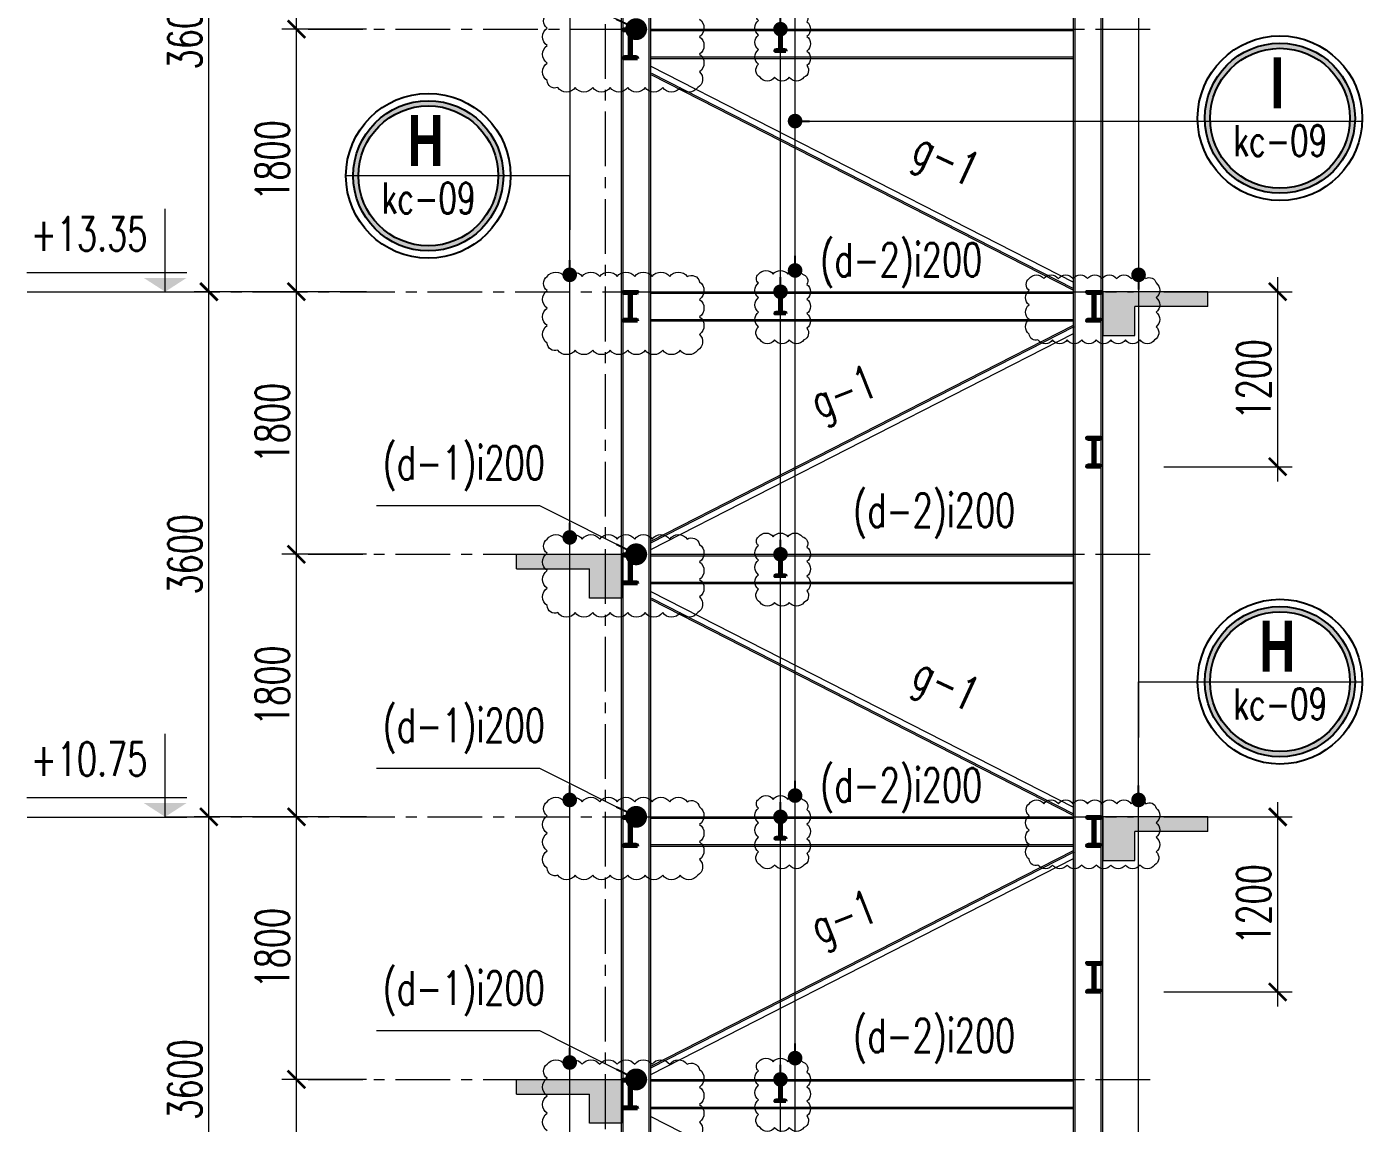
# Model space of a CAD drawing. Header units: millimetres. Extents: x 61738 to 439738, y 60858 to 151243.
# Drawn here: x 366981 to 376140, y 100944 to 108461 of the extents above; entities that cross this region are included whole.
import ezdxf
from ezdxf.enums import TextEntityAlignment as Align

# ---------------------------------------------------------------- set-up
doc = ezdxf.new("R2010")
doc.units = ezdxf.units.MM
doc.linetypes.add('CENTER', pattern=[2, 1.25, -0.25, 0.25, -0.25])
for name, color, linetype, lineweight in [('10-TEXT', 4, 'Continuous', 15), ('2-THEP2', 6, 'Continuous', 50), ('3-THAY', 7, 'Continuous', 18), ('6-TRUC', 8, 'CENTER', 9), ('7-HATCH', 8, 'Continuous', 13), ('8-DIM', 8, 'Continuous', 15), ('9-SO HIEU', 8, 'Continuous', 15)]:
    doc.layers.add(name, color=color, linetype=linetype, lineweight=lineweight)
for name, color, linetype in [('DIM', 3, 'Continuous'), ('KICHTHUOC', 8, 'Continuous'), ('MANH', 8, 'Continuous')]:
    doc.layers.add(name, color=color, linetype=linetype)
doc.styles.add('A3 - Text 2.3', font='Vnsimli.shx', dxfattribs={"width": 0.7, "height": 230})
doc.styles.add('A3-Text 2.3', font='vnsimli.shx', dxfattribs={"width": 0.7, "height": 230, "bigfont": 'vn.shx'})
doc.styles.add('S1', font='vnsimli.shx', dxfattribs={"width": 0.75})
doc.styles.add('T3', font='VnArialH-Bold.TTF', dxfattribs={"width": 0.9})
doc.dimstyles.new('A3-1-100', dxfattribs={"dimtxt": 200, "dimasz": 120, "dimexe": 100, "dimexo": 0, "dimgap": 50, "dimtad": 1, "dimdec": 0, "dimdsep": 49, "dimtxsty": 'A3-Text 2.3', "dimblk": 'ARCHTICK', "dimcen": 10, "dimdle": 100, "dimclrd": 8, "dimclre": 8, "dimclrt": 2, "dimadec": 0, "dimazin": 2, "dimtfac": 1, "dimtdec": 0, "dimtix": 1, "dimtmove": 1, "dimatfit": 3, "dimldrblk": 'DOT', "dimfxl": 1, "dimtolj": 1, "dimtzin": 0, "dimlwd": -1, "dimlwe": -1, "dimarcsym": 0})
doc.dimstyles.new('A3-1-100x2', dxfattribs={"dimtxt": 200, "dimasz": 120, "dimexe": 100, "dimexo": 0, "dimgap": 50, "dimtad": 1, "dimdec": 0, "dimlfac": 0.5, "dimdsep": 49, "dimtxsty": 'A3-Text 2.3', "dimblk": 'ARCHTICK', "dimcen": 10, "dimdle": 100, "dimclrd": 8, "dimclre": 8, "dimclrt": 2, "dimadec": 0, "dimazin": 2, "dimtfac": 1, "dimtdec": 0, "dimtix": 1, "dimtmove": 1, "dimatfit": 3, "dimldrblk": 'DOT', "dimfxl": 1, "dimtolj": 1, "dimtzin": 0, "dimlwd": -1, "dimlwe": -1, "dimarcsym": 0})
doc.dimstyles.new('A3-1-100x3', dxfattribs={"dimtxt": 230, "dimasz": 120, "dimexe": 100, "dimexo": 0, "dimgap": 50, "dimtad": 1, "dimdec": 0, "dimlfac": 0.333333, "dimdsep": 49, "dimtxsty": 'A3-Text 2.3', "dimblk": 'ARCHTICK', "dimcen": 10, "dimdle": 100, "dimclrd": 8, "dimclre": 8, "dimclrt": 2, "dimadec": 0, "dimazin": 2, "dimtfac": 1, "dimtdec": 0, "dimtix": 1, "dimtmove": 1, "dimatfit": 3, "dimldrblk": 'DOT', "dimfxl": 1, "dimtolj": 1, "dimtzin": 0, "dimlwd": -1, "dimlwe": -1, "dimarcsym": 0})

# ---------------------------------------------------------------- blocks, each defined once
blk = doc.blocks.new('*U61')
at = {"layer": '10-TEXT'}
for p, q in [((17614.6, 449766.8), (17614.6, 450310.3)), ((16706.3, 449893.2), (17755.7, 449893.2)), ((16709.8, 449765.7), (17757.1, 449765.7))]:
    blk.add_line(p, q, dxfattribs=at)
at = {"layer": '10-TEXT', "color": 1}
blk.add_solid([(17755.8, 449858.1), (17614.6, 449766.8), (17473.3, 449858.1)], dxfattribs=at)
blk = doc.blocks.new('_ArchTick')
at = {"color": 0, "linetype": 'ByBlock', "const_width": 0.15}
blk.add_lwpolyline([(-0.5, -0.5), (0.5, 0.5)], dxfattribs=at)
blk = doc.blocks.new('*D204')
at = {"layer": '8-DIM', "color": 8, "linetype": 'ByBlock', "ltscale": 100, "transparency": 16777216}
blk.add_line((368230.1, 99344.2), (368230.1, 103144.2), dxfattribs=at)
at = {"layer": '8-DIM', "color": 8, "ltscale": 100, "transparency": 16777216}
for p, q in [((369310, 103044.2), (368130.1, 103044.2)), ((369310, 99444.2), (368130.1, 99444.2))]:
    blk.add_line(p, q, dxfattribs=at)
at = {"layer": 'Defpoints', "color": 0, "ltscale": 100, "transparency": 16777216}
for p in [(368230.1, 103044.2), (369310, 103044.2), (369310, 99444.2)]:
    blk.add_point(p, dxfattribs=at)
at = {"layer": '8-DIM', "color": 8, "ltscale": 100, "transparency": 16777216, "xscale": 120, "yscale": 120, "zscale": 120}
for p, rotation in [((368230.1, 103044.2), 90), ((368230.1, 99444.2), 270)]:
    blk.add_blockref('_ArchTick', p, dxfattribs=dict(at, rotation=rotation))
at = {"layer": '8-DIM', "color": 2, "ltscale": 100, "transparency": 16777216, "insert": (368065.1, 101244.2), "char_height": 230, "attachment_point": 5, "rotation": 90, "style": 'A3-Text 2.3'}
blk.add_mtext('\\A1;3600', dxfattribs=at)
blk = doc.blocks.new('_Dot')
at = {"color": 0, "linetype": 'ByBlock', "lineweight": -2}
blk.add_line((-0.5, 0), (-1, 0), dxfattribs=at)
at = {"color": 0, "linetype": 'ByBlock', "const_width": 0.5}
blk.add_lwpolyline([(-0.25, 0, 1), (0.25, 0, 1)], format="xyb", close=True, dxfattribs=at)
blk = doc.blocks.new('*D205')
at = {"layer": '8-DIM', "color": 8, "linetype": 'ByBlock', "ltscale": 100, "transparency": 16777216}
blk.add_line((368830.1, 99344.2), (368830.1, 101344.2), dxfattribs=at)
at = {"layer": '8-DIM', "color": 8, "ltscale": 100, "transparency": 16777216}
for p, q in [((369310, 101244.2), (368730.1, 101244.2)), ((369310, 99444.2), (368730.1, 99444.2))]:
    blk.add_line(p, q, dxfattribs=at)
at = {"layer": 'Defpoints', "color": 0, "ltscale": 100, "transparency": 16777216}
for p in [(368830.1, 101244.2), (369310, 101244.2), (369310, 99444.2)]:
    blk.add_point(p, dxfattribs=at)
at = {"layer": '8-DIM', "color": 8, "ltscale": 100, "transparency": 16777216, "xscale": 120, "yscale": 120, "zscale": 120}
for p, rotation in [((368830.1, 101244.2), 90), ((368830.1, 99444.2), 270)]:
    blk.add_blockref('_ArchTick', p, dxfattribs=dict(at, rotation=rotation))
at = {"layer": '8-DIM', "color": 2, "ltscale": 100, "transparency": 16777216, "insert": (368665.1, 100344.2), "char_height": 230, "attachment_point": 5, "rotation": 90, "style": 'A3-Text 2.3'}
blk.add_mtext('\\A1;1800', dxfattribs=at)
blk = doc.blocks.new('*D206')
at = {"layer": '8-DIM', "color": 8, "linetype": 'ByBlock', "ltscale": 100, "transparency": 16777216}
blk.add_line((368830.1, 101144.2), (368830.1, 103144.2), dxfattribs=at)
at = {"layer": '8-DIM', "color": 8, "ltscale": 100, "transparency": 16777216}
for p, q in [((369310, 103044.2), (368730.1, 103044.2)), ((369310, 101244.2), (368730.1, 101244.2))]:
    blk.add_line(p, q, dxfattribs=at)
at = {"layer": 'Defpoints', "color": 0, "ltscale": 100, "transparency": 16777216}
for p in [(368830.1, 103044.2), (369310, 103044.2), (369310, 101244.2)]:
    blk.add_point(p, dxfattribs=at)
at = {"layer": '8-DIM', "color": 8, "ltscale": 100, "transparency": 16777216, "xscale": 120, "yscale": 120, "zscale": 120}
for p, rotation in [((368830.1, 103044.2), 90), ((368830.1, 101244.2), 270)]:
    blk.add_blockref('_ArchTick', p, dxfattribs=dict(at, rotation=rotation))
at = {"layer": '8-DIM', "color": 2, "ltscale": 100, "transparency": 16777216, "insert": (368665.1, 102144.2), "char_height": 230, "attachment_point": 5, "rotation": 90, "style": 'A3-Text 2.3'}
blk.add_mtext('\\A1;1800', dxfattribs=at)
blk = doc.blocks.new('*D207')
at = {"layer": '8-DIM', "color": 8, "linetype": 'ByBlock', "ltscale": 100, "transparency": 16777216}
blk.add_line((368230.1, 102944.2), (368230.1, 106744.2), dxfattribs=at)
at = {"layer": '8-DIM', "color": 8, "ltscale": 100, "transparency": 16777216}
for p, q in [((369310, 106644.2), (368130.1, 106644.2)), ((369310, 103044.2), (368130.1, 103044.2))]:
    blk.add_line(p, q, dxfattribs=at)
at = {"layer": 'Defpoints', "color": 0, "ltscale": 100, "transparency": 16777216}
for p in [(368230.1, 106644.2), (369310, 106644.2), (369310, 103044.2)]:
    blk.add_point(p, dxfattribs=at)
at = {"layer": '8-DIM', "color": 8, "ltscale": 100, "transparency": 16777216, "xscale": 120, "yscale": 120, "zscale": 120}
for p, rotation in [((368230.1, 106644.2), 90), ((368230.1, 103044.2), 270)]:
    blk.add_blockref('_ArchTick', p, dxfattribs=dict(at, rotation=rotation))
at = {"layer": '8-DIM', "color": 2, "ltscale": 100, "transparency": 16777216, "insert": (368065.1, 104844.2), "char_height": 230, "attachment_point": 5, "rotation": 90, "style": 'A3-Text 2.3'}
blk.add_mtext('\\A1;3600', dxfattribs=at)
blk = doc.blocks.new('*D208')
at = {"layer": '8-DIM', "color": 8, "linetype": 'ByBlock', "ltscale": 100, "transparency": 16777216}
blk.add_line((368830.1, 102944.2), (368830.1, 104944.2), dxfattribs=at)
at = {"layer": '8-DIM', "color": 8, "ltscale": 100, "transparency": 16777216}
for p, q in [((369310, 104844.2), (368730.1, 104844.2)), ((369310, 103044.2), (368730.1, 103044.2))]:
    blk.add_line(p, q, dxfattribs=at)
at = {"layer": 'Defpoints', "color": 0, "ltscale": 100, "transparency": 16777216}
for p in [(368830.1, 104844.2), (369310, 104844.2), (369310, 103044.2)]:
    blk.add_point(p, dxfattribs=at)
at = {"layer": '8-DIM', "color": 8, "ltscale": 100, "transparency": 16777216, "xscale": 120, "yscale": 120, "zscale": 120}
for p, rotation in [((368830.1, 104844.2), 90), ((368830.1, 103044.2), 270)]:
    blk.add_blockref('_ArchTick', p, dxfattribs=dict(at, rotation=rotation))
at = {"layer": '8-DIM', "color": 2, "ltscale": 100, "transparency": 16777216, "insert": (368665.1, 103944.2), "char_height": 230, "attachment_point": 5, "rotation": 90, "style": 'A3-Text 2.3'}
blk.add_mtext('\\A1;1800', dxfattribs=at)
blk = doc.blocks.new('*D209')
at = {"layer": '8-DIM', "color": 8, "linetype": 'ByBlock', "ltscale": 100, "transparency": 16777216}
blk.add_line((368830.1, 104744.2), (368830.1, 106744.2), dxfattribs=at)
at = {"layer": '8-DIM', "color": 8, "ltscale": 100, "transparency": 16777216}
for p, q in [((369310, 106644.2), (368730.1, 106644.2)), ((369310, 104844.2), (368730.1, 104844.2))]:
    blk.add_line(p, q, dxfattribs=at)
at = {"layer": 'Defpoints', "color": 0, "ltscale": 100, "transparency": 16777216}
for p in [(368830.1, 106644.2), (369310, 106644.2), (369310, 104844.2)]:
    blk.add_point(p, dxfattribs=at)
at = {"layer": '8-DIM', "color": 8, "ltscale": 100, "transparency": 16777216, "xscale": 120, "yscale": 120, "zscale": 120}
for p, rotation in [((368830.1, 106644.2), 90), ((368830.1, 104844.2), 270)]:
    blk.add_blockref('_ArchTick', p, dxfattribs=dict(at, rotation=rotation))
at = {"layer": '8-DIM', "color": 2, "ltscale": 100, "transparency": 16777216, "insert": (368665.1, 105744.2), "char_height": 230, "attachment_point": 5, "rotation": 90, "style": 'A3-Text 2.3'}
blk.add_mtext('\\A1;1800', dxfattribs=at)
blk = doc.blocks.new('*D210')
at = {"layer": '8-DIM', "color": 8, "linetype": 'ByBlock', "ltscale": 100, "transparency": 16777216}
blk.add_line((368230.1, 106544.2), (368230.1, 110344.2), dxfattribs=at)
at = {"layer": '8-DIM', "color": 8, "ltscale": 100, "transparency": 16777216}
for p, q in [((369310, 110244.2), (368130.1, 110244.2)), ((369310, 106644.2), (368130.1, 106644.2))]:
    blk.add_line(p, q, dxfattribs=at)
at = {"layer": 'Defpoints', "color": 0, "ltscale": 100, "transparency": 16777216}
for p in [(368230.1, 110244.2), (369310, 110244.2), (369310, 106644.2)]:
    blk.add_point(p, dxfattribs=at)
at = {"layer": '8-DIM', "color": 8, "ltscale": 100, "transparency": 16777216, "xscale": 120, "yscale": 120, "zscale": 120}
for p, rotation in [((368230.1, 110244.2), 90), ((368230.1, 106644.2), 270)]:
    blk.add_blockref('_ArchTick', p, dxfattribs=dict(at, rotation=rotation))
at = {"layer": '8-DIM', "color": 2, "ltscale": 100, "transparency": 16777216, "insert": (368065.1, 108444.2), "char_height": 230, "attachment_point": 5, "rotation": 90, "style": 'A3-Text 2.3'}
blk.add_mtext('\\A1;3600', dxfattribs=at)
blk = doc.blocks.new('*D211')
at = {"layer": '8-DIM', "color": 8, "linetype": 'ByBlock', "ltscale": 100, "transparency": 16777216}
blk.add_line((368830.1, 106544.2), (368830.1, 108544.2), dxfattribs=at)
at = {"layer": '8-DIM', "color": 8, "ltscale": 100, "transparency": 16777216}
for p, q in [((369310, 108444.2), (368730.1, 108444.2)), ((369310, 106644.2), (368730.1, 106644.2))]:
    blk.add_line(p, q, dxfattribs=at)
at = {"layer": 'Defpoints', "color": 0, "ltscale": 100, "transparency": 16777216}
for p in [(368830.1, 108444.2), (369310, 108444.2), (369310, 106644.2)]:
    blk.add_point(p, dxfattribs=at)
at = {"layer": '8-DIM', "color": 8, "ltscale": 100, "transparency": 16777216, "xscale": 120, "yscale": 120, "zscale": 120}
for p, rotation in [((368830.1, 108444.2), 90), ((368830.1, 106644.2), 270)]:
    blk.add_blockref('_ArchTick', p, dxfattribs=dict(at, rotation=rotation))
at = {"layer": '8-DIM', "color": 2, "ltscale": 100, "transparency": 16777216, "insert": (368665.1, 107544.2), "char_height": 230, "attachment_point": 5, "rotation": 90, "style": 'A3-Text 2.3'}
blk.add_mtext('\\A1;1800', dxfattribs=at)
blk = doc.blocks.new('*D212')
at = {"layer": '8-DIM', "color": 8, "linetype": 'ByBlock', "ltscale": 100, "transparency": 16777216}
blk.add_line((368830.1, 108344.2), (368830.1, 110344.2), dxfattribs=at)
at = {"layer": '8-DIM', "color": 8, "ltscale": 100, "transparency": 16777216}
for p, q in [((369310, 110244.2), (368730.1, 110244.2)), ((369310, 108444.2), (368730.1, 108444.2))]:
    blk.add_line(p, q, dxfattribs=at)
at = {"layer": 'Defpoints', "color": 0, "ltscale": 100, "transparency": 16777216}
for p in [(368830.1, 110244.2), (369310, 110244.2), (369310, 108444.2)]:
    blk.add_point(p, dxfattribs=at)
at = {"layer": '8-DIM', "color": 8, "ltscale": 100, "transparency": 16777216, "xscale": 120, "yscale": 120, "zscale": 120}
for p, rotation in [((368830.1, 110244.2), 90), ((368830.1, 108444.2), 270)]:
    blk.add_blockref('_ArchTick', p, dxfattribs=dict(at, rotation=rotation))
at = {"layer": '8-DIM', "color": 2, "ltscale": 100, "transparency": 16777216, "insert": (368665.1, 109344.2), "char_height": 230, "attachment_point": 5, "rotation": 90, "style": 'A3-Text 2.3'}
blk.add_mtext('\\A1;1800', dxfattribs=at)
blk = doc.blocks.new('*D407')
at = {"layer": '8-DIM', "color": 8, "linetype": 'ByBlock', "ltscale": 100, "transparency": 16777216}
blk.add_line((375560, 101744.2), (375560, 103144.2), dxfattribs=at)
at = {"layer": '8-DIM', "color": 8, "ltscale": 100, "transparency": 16777216}
for p, q in [((374780, 103044.2), (375660, 103044.2)), ((374780, 101844.2), (375660, 101844.2))]:
    blk.add_line(p, q, dxfattribs=at)
at = {"layer": 'Defpoints', "color": 0, "ltscale": 100, "transparency": 16777216}
for p in [(374780, 103044.2), (375560, 103044.2), (374780, 101844.2)]:
    blk.add_point(p, dxfattribs=at)
at = {"layer": '8-DIM', "color": 8, "ltscale": 100, "transparency": 16777216, "xscale": 120, "yscale": 120, "zscale": 120}
for p, rotation in [((375560, 103044.2), 90), ((375560, 101844.2), 270)]:
    blk.add_blockref('_ArchTick', p, dxfattribs=dict(at, rotation=rotation))
at = {"layer": '8-DIM', "color": 2, "ltscale": 100, "transparency": 16777216, "insert": (375395, 102444.2), "char_height": 230, "attachment_point": 5, "rotation": 90, "style": 'A3-Text 2.3'}
blk.add_mtext('\\A1;1200', dxfattribs=at)
blk = doc.blocks.new('*D408')
at = {"layer": '8-DIM', "color": 8, "linetype": 'ByBlock', "ltscale": 100, "transparency": 16777216}
blk.add_line((375560, 105344.2), (375560, 106744.2), dxfattribs=at)
at = {"layer": '8-DIM', "color": 8, "ltscale": 100, "transparency": 16777216}
for p, q in [((374780, 106644.2), (375660, 106644.2)), ((374780, 105444.2), (375660, 105444.2))]:
    blk.add_line(p, q, dxfattribs=at)
at = {"layer": 'Defpoints', "color": 0, "ltscale": 100, "transparency": 16777216}
for p in [(374780, 106644.2), (375560, 106644.2), (374780, 105444.2)]:
    blk.add_point(p, dxfattribs=at)
at = {"layer": '8-DIM', "color": 8, "ltscale": 100, "transparency": 16777216, "xscale": 120, "yscale": 120, "zscale": 120}
for p, rotation in [((375560, 106644.2), 90), ((375560, 105444.2), 270)]:
    blk.add_blockref('_ArchTick', p, dxfattribs=dict(at, rotation=rotation))
at = {"layer": '8-DIM', "color": 2, "ltscale": 100, "transparency": 16777216, "insert": (375395, 106044.2), "char_height": 230, "attachment_point": 5, "rotation": 90, "style": 'A3-Text 2.3'}
blk.add_mtext('\\A1;1200', dxfattribs=at)

msp = doc.modelspace()

# ---------------------------------------------------------------- hatches: boundary and pattern name
at = {"layer": '7-HATCH'}
h = msp.add_hatch(color=256, dxfattribs=at)
edge = h.paths.add_edge_path(flags=17)
edge.add_arc((375575.5, 107833.6), 479.5, 0, 360)
edge = h.paths.add_edge_path()
edge.add_arc((375575.5, 107833.6), 514.7, 0, 360)
h = msp.add_hatch(color=256, dxfattribs=at)
edge = h.paths.add_edge_path(flags=17)
edge.add_arc((369734.7, 107438.8), 479.5, 0, 360)
edge = h.paths.add_edge_path()
edge.add_arc((369734.7, 107438.8), 514.7, 0, 360)
at = {"layer": '7-HATCH', "ltscale": 400}
h = msp.add_hatch(color=256, dxfattribs=at)
h.dxf.hatch_style = 1
h.paths.add_polyline_path([(375080.1, 106644.2), (375080.1, 106544.2), (374580.1, 106544.2), (374580.1, 106344.2), (374360.1, 106344.2), (374360.1, 106644.2)])
h = msp.add_hatch(color=256, dxfattribs=at)
h.dxf.hatch_style = 1
h.paths.add_polyline_path([(370340.1, 104844.2), (370340.1, 104744.2), (370840.1, 104744.2), (370840.1, 104544.2), (371060.1, 104544.2), (371060.1, 104844.2)])
at = {"layer": '7-HATCH'}
h = msp.add_hatch(color=256, dxfattribs=at)
edge = h.paths.add_edge_path(flags=17)
edge.add_arc((375575.5, 103971.1), 479.5, 0, 360)
edge = h.paths.add_edge_path()
edge.add_arc((375575.5, 103971.1), 514.7, 0, 360)
at = {"layer": '7-HATCH', "ltscale": 400}
h = msp.add_hatch(color=256, dxfattribs=at)
h.dxf.hatch_style = 1
h.paths.add_polyline_path([(375080.1, 103044.2), (375080.1, 102944.2), (374580.1, 102944.2), (374580.1, 102744.2), (374360.1, 102744.2), (374360.1, 103044.2)])
h = msp.add_hatch(color=256, dxfattribs=at)
h.dxf.hatch_style = 1
h.paths.add_polyline_path([(370340.1, 101244.2), (370340.1, 101144.2), (370840.1, 101144.2), (370840.1, 100944.2), (371060.1, 100944.2), (371060.1, 101244.2)])

# ---------------------------------------------------------------- linework, layer by layer
at = {"layer": '2-THEP2'}
for points in [[(371170.1, 108244.2), (371070.1, 108244.2), (371070.1, 108244.2, -0.414214), (371080.1, 108254.2), (371105.1, 108254.2, 0.414214), (371115.1, 108264.2), (371115.1, 108424.2, 0.414214), (371105.1, 108434.2), (371080.1, 108434.2, -0.414214), (371070.1, 108444.2), (371070.1, 108444.2), (371170.1, 108444.2), (371170.1, 108444.2, -0.414214), (371160.1, 108434.2), (371135.1, 108434.2, 0.414214), (371125.1, 108424.2), (371125.1, 108264.2, 0.414214), (371135.1, 108254.2), (371160.1, 108254.2, -0.414214), (371170.1, 108244.2)], [(372187.6, 108294.2), (372112.6, 108294.2), (372112.6, 108294.2, -0.414214), (372120.1, 108301.7), (372138.9, 108301.7, 0.414214), (372146.4, 108309.2), (372146.4, 108429.2, 0.414214), (372138.9, 108436.7), (372120.1, 108436.7, -0.414214), (372112.6, 108444.2), (372112.6, 108444.2), (372187.6, 108444.2), (372187.6, 108444.2, -0.414214), (372180.1, 108436.7), (372161.4, 108436.7, 0.414214), (372153.9, 108429.2), (372153.9, 108309.2, 0.414214), (372161.4, 108301.7), (372180.1, 108301.7, -0.414214), (372187.6, 108294.2)], [(371170.1, 106444.2), (371070.1, 106444.2), (371070.1, 106444.2, -0.414214), (371080.1, 106454.2), (371105.1, 106454.2, 0.414214), (371115.1, 106464.2), (371115.1, 106624.2, 0.414214), (371105.1, 106634.2), (371080.1, 106634.2, -0.414214), (371070.1, 106644.2), (371070.1, 106644.2), (371170.1, 106644.2), (371170.1, 106644.2, -0.414214), (371160.1, 106634.2), (371135.1, 106634.2, 0.414214), (371125.1, 106624.2), (371125.1, 106464.2, 0.414214), (371135.1, 106454.2), (371160.1, 106454.2, -0.414214), (371170.1, 106444.2)], [(372187.6, 106494.2), (372112.6, 106494.2), (372112.6, 106494.2, -0.414214), (372120.1, 106501.7), (372138.9, 106501.7, 0.414214), (372146.4, 106509.2), (372146.4, 106629.2, 0.414214), (372138.9, 106636.7), (372120.1, 106636.7, -0.414214), (372112.6, 106644.2), (372112.6, 106644.2), (372187.6, 106644.2), (372187.6, 106644.2, -0.414214), (372180.1, 106636.7), (372161.4, 106636.7, 0.414214), (372153.9, 106629.2), (372153.9, 106509.2, 0.414214), (372161.4, 106501.7), (372180.1, 106501.7, -0.414214), (372187.6, 106494.2)], [(374350.1, 106444.2), (374250.1, 106444.2), (374250.1, 106444.2, -0.414214), (374260.1, 106454.2), (374285.1, 106454.2, 0.414214), (374295.1, 106464.2), (374295.1, 106624.2, 0.414214), (374285.1, 106634.2), (374260.1, 106634.2, -0.414214), (374250.1, 106644.2), (374250.1, 106644.2), (374350.1, 106644.2), (374350.1, 106644.2, -0.414214), (374340.1, 106634.2), (374315.1, 106634.2, 0.414214), (374305.1, 106624.2), (374305.1, 106464.2, 0.414214), (374315.1, 106454.2), (374340.1, 106454.2, -0.414214), (374350.1, 106444.2)], [(374350.1, 105444.2), (374250.1, 105444.2), (374250.1, 105444.2, -0.414214), (374260.1, 105454.2), (374285.1, 105454.2, 0.414214), (374295.1, 105464.2), (374295.1, 105624.2, 0.414214), (374285.1, 105634.2), (374260.1, 105634.2, -0.414214), (374250.1, 105644.2), (374250.1, 105644.2), (374350.1, 105644.2), (374350.1, 105644.2, -0.414214), (374340.1, 105634.2), (374315.1, 105634.2, 0.414214), (374305.1, 105624.2), (374305.1, 105464.2, 0.414214), (374315.1, 105454.2), (374340.1, 105454.2, -0.414214), (374350.1, 105444.2)], [(371170.1, 104644.2), (371070.1, 104644.2), (371070.1, 104644.2, -0.414214), (371080.1, 104654.2), (371105.1, 104654.2, 0.414214), (371115.1, 104664.2), (371115.1, 104824.2, 0.414214), (371105.1, 104834.2), (371080.1, 104834.2, -0.414214), (371070.1, 104844.2), (371070.1, 104844.2), (371170.1, 104844.2), (371170.1, 104844.2, -0.414214), (371160.1, 104834.2), (371135.1, 104834.2, 0.414214), (371125.1, 104824.2), (371125.1, 104664.2, 0.414214), (371135.1, 104654.2), (371160.1, 104654.2, -0.414214), (371170.1, 104644.2)], [(371170.1, 104644.2), (371070.1, 104644.2), (371070.1, 104644.2, -0.414214), (371080.1, 104654.2), (371105.1, 104654.2, 0.414214), (371115.1, 104664.2), (371115.1, 104824.2, 0.414214), (371105.1, 104834.2), (371080.1, 104834.2, -0.414214), (371070.1, 104844.2), (371070.1, 104844.2), (371170.1, 104844.2), (371170.1, 104844.2, -0.414214), (371160.1, 104834.2), (371135.1, 104834.2, 0.414214), (371125.1, 104824.2), (371125.1, 104664.2, 0.414214), (371135.1, 104654.2), (371160.1, 104654.2, -0.414214), (371170.1, 104644.2)], [(372187.6, 104694.2), (372112.6, 104694.2), (372112.6, 104694.2, -0.414214), (372120.1, 104701.7), (372138.9, 104701.7, 0.414214), (372146.4, 104709.2), (372146.4, 104829.2, 0.414214), (372138.9, 104836.7), (372120.1, 104836.7, -0.414214), (372112.6, 104844.2), (372112.6, 104844.2), (372187.6, 104844.2), (372187.6, 104844.2, -0.414214), (372180.1, 104836.7), (372161.4, 104836.7, 0.414214), (372153.9, 104829.2), (372153.9, 104709.2, 0.414214), (372161.4, 104701.7), (372180.1, 104701.7, -0.414214), (372187.6, 104694.2)], [(371170.1, 102844.2), (371070.1, 102844.2), (371070.1, 102844.2, -0.414214), (371080.1, 102854.2), (371105.1, 102854.2, 0.414214), (371115.1, 102864.2), (371115.1, 103024.2, 0.414214), (371105.1, 103034.2), (371080.1, 103034.2, -0.414214), (371070.1, 103044.2), (371070.1, 103044.2), (371170.1, 103044.2), (371170.1, 103044.2, -0.414214), (371160.1, 103034.2), (371135.1, 103034.2, 0.414214), (371125.1, 103024.2), (371125.1, 102864.2, 0.414214), (371135.1, 102854.2), (371160.1, 102854.2, -0.414214), (371170.1, 102844.2)], [(372187.6, 102894.2), (372112.6, 102894.2), (372112.6, 102894.2, -0.414214), (372120.1, 102901.7), (372138.9, 102901.7, 0.414214), (372146.4, 102909.2), (372146.4, 103029.2, 0.414214), (372138.9, 103036.7), (372120.1, 103036.7, -0.414214), (372112.6, 103044.2), (372112.6, 103044.2), (372187.6, 103044.2), (372187.6, 103044.2, -0.414214), (372180.1, 103036.7), (372161.4, 103036.7, 0.414214), (372153.9, 103029.2), (372153.9, 102909.2, 0.414214), (372161.4, 102901.7), (372180.1, 102901.7, -0.414214), (372187.6, 102894.2)], [(374350.1, 102844.2), (374250.1, 102844.2), (374250.1, 102844.2, -0.414214), (374260.1, 102854.2), (374285.1, 102854.2, 0.414214), (374295.1, 102864.2), (374295.1, 103024.2, 0.414214), (374285.1, 103034.2), (374260.1, 103034.2, -0.414214), (374250.1, 103044.2), (374250.1, 103044.2), (374350.1, 103044.2), (374350.1, 103044.2, -0.414214), (374340.1, 103034.2), (374315.1, 103034.2, 0.414214), (374305.1, 103024.2), (374305.1, 102864.2, 0.414214), (374315.1, 102854.2), (374340.1, 102854.2, -0.414214), (374350.1, 102844.2)], [(374350.1, 101844.2), (374250.1, 101844.2), (374250.1, 101844.2, -0.414214), (374260.1, 101854.2), (374285.1, 101854.2, 0.414214), (374295.1, 101864.2), (374295.1, 102024.2, 0.414214), (374285.1, 102034.2), (374260.1, 102034.2, -0.414214), (374250.1, 102044.2), (374250.1, 102044.2), (374350.1, 102044.2), (374350.1, 102044.2, -0.414214), (374340.1, 102034.2), (374315.1, 102034.2, 0.414214), (374305.1, 102024.2), (374305.1, 101864.2, 0.414214), (374315.1, 101854.2), (374340.1, 101854.2, -0.414214), (374350.1, 101844.2)], [(371170.1, 101044.2), (371070.1, 101044.2), (371070.1, 101044.2, -0.414214), (371080.1, 101054.2), (371105.1, 101054.2, 0.414214), (371115.1, 101064.2), (371115.1, 101224.2, 0.414214), (371105.1, 101234.2), (371080.1, 101234.2, -0.414214), (371070.1, 101244.2), (371070.1, 101244.2), (371170.1, 101244.2), (371170.1, 101244.2, -0.414214), (371160.1, 101234.2), (371135.1, 101234.2, 0.414214), (371125.1, 101224.2), (371125.1, 101064.2, 0.414214), (371135.1, 101054.2), (371160.1, 101054.2, -0.414214), (371170.1, 101044.2)], [(372187.6, 101094.2), (372112.6, 101094.2), (372112.6, 101094.2, -0.414214), (372120.1, 101101.7), (372138.9, 101101.7, 0.414214), (372146.4, 101109.2), (372146.4, 101229.2, 0.414214), (372138.9, 101236.7), (372120.1, 101236.7, -0.414214), (372112.6, 101244.2), (372112.6, 101244.2), (372187.6, 101244.2), (372187.6, 101244.2, -0.414214), (372180.1, 101236.7), (372161.4, 101236.7, 0.414214), (372153.9, 101229.2), (372153.9, 101109.2, 0.414214), (372161.4, 101101.7), (372180.1, 101101.7, -0.414214), (372187.6, 101094.2)]]:
    msp.add_lwpolyline(points, format="xyb", close=True, dxfattribs=at)
at = {"layer": '3-THAY', "ltscale": 500}
for p, q in [((375080.1, 106644.2), (374360.1, 106644.2)), ((374360.1, 106644.2), (374360.1, 106344.2)), ((375080.1, 106544.2), (375080.1, 106644.2)), ((375080.1, 106544.2), (374580.1, 106544.2)), ((374580.1, 106344.2), (374580.1, 106544.2)), ((374360.1, 106344.2), (374580.1, 106344.2)), ((370340.1, 104844.2), (371060.1, 104844.2)), ((370340.1, 104744.2), (370340.1, 104844.2)), ((371060.1, 104844.2), (371060.1, 104544.2)), ((370340.1, 104744.2), (370840.1, 104744.2)), ((370840.1, 104544.2), (370840.1, 104744.2)), ((371060.1, 104544.2), (370840.1, 104544.2)), ((375080.1, 103044.2), (374360.1, 103044.2)), ((374360.1, 103044.2), (374360.1, 102744.2)), ((375080.1, 102944.2), (375080.1, 103044.2)), ((375080.1, 102944.2), (374580.1, 102944.2)), ((374580.1, 102744.2), (374580.1, 102944.2)), ((374360.1, 102744.2), (374580.1, 102744.2)), ((370340.1, 101244.2), (371060.1, 101244.2)), ((370340.1, 101144.2), (370340.1, 101244.2)), ((371060.1, 101244.2), (371060.1, 100944.2)), ((370340.1, 101144.2), (370840.1, 101144.2)), ((370840.1, 100944.2), (370840.1, 101144.2)), ((371060.1, 100944.2), (370840.1, 100944.2))]:
    msp.add_line(p, q, dxfattribs=at)
at = {"layer": '3-THAY', "ltscale": 300}
for points in [[(371060.1, 92244.2), (371060.1, 111194.2)], [(371070.1, 92244.2), (371070.1, 111194.2)], [(371250.1, 92244.2), (371250.1, 111194.2)], [(371260.1, 92244.2), (371260.1, 111194.2)], [(374160.1, 92244.2), (374160.1, 111194.2)], [(374170.1, 92244.2), (374170.1, 111194.2)], [(374350.1, 92244.2), (374350.1, 111194.2)], [(374360.1, 92244.2), (374360.1, 111194.2)]]:
    msp.add_lwpolyline(points, dxfattribs=at)
at = {"layer": '3-THAY', "ltscale": 500}
for points in [[(371260.1, 108444.2), (374160.1, 108444.2)], [(371260.1, 108444.2), (374160.1, 108444.2)], [(371260.1, 108434.2), (374160.1, 108434.2)], [(371260.1, 108434.2), (374160.1, 108434.2)], [(371260.1, 108254.2), (374160.1, 108254.2)], [(371260.1, 108254.2), (374160.1, 108254.2)], [(371260.1, 108244.2), (374160.1, 108244.2)], [(371260.1, 108244.2), (374160.1, 108244.2)], [(371260.1, 108190.3), (374160.1, 106710.3)], [(371260.1, 108134.2), (374160.1, 106654.2)], [(371264.7, 108143.1), (374160.1, 106665.4)], [(371260.1, 106644.2), (374160.1, 106644.2)], [(371260.1, 106634.2), (374160.1, 106634.2)], [(371260.1, 106454.2), (374160.1, 106454.2)], [(371260.1, 106444.2), (374160.1, 106444.2)], [(371260.1, 104934.2), (374160.1, 106414.2)], [(371260.1, 104878), (374160.1, 106358)], [(371264.7, 104925.3), (374164.7, 106405.3)], [(371260.1, 104844.2), (374160.1, 104844.2)], [(371260.1, 104844.2), (374160.1, 104844.2)], [(371260.1, 104834.2), (374160.1, 104834.2)], [(371260.1, 104834.2), (374160.1, 104834.2)], [(371260.1, 104654.2), (374160.1, 104654.2)], [(371260.1, 104654.2), (374160.1, 104654.2)], [(371260.1, 104644.2), (374160.1, 104644.2)], [(371260.1, 104644.2), (374160.1, 104644.2)], [(371260.1, 104590.3), (374160.1, 103110.3)], [(371260.1, 104534.2), (374160.1, 103054.2)], [(371264.7, 104543.1), (374160.1, 103065.4)], [(371260.1, 103044.2), (374160.1, 103044.2)], [(371260.1, 103034.2), (374160.1, 103034.2)], [(371260.1, 102854.2), (374160.1, 102854.2)], [(371260.1, 102844.2), (374160.1, 102844.2)], [(371260.1, 101334.2), (374160.1, 102814.2)], [(371264.7, 101325.3), (374164.7, 102805.3)], [(371260.1, 101278), (374160.1, 102758)], [(371260.1, 101244.2), (374160.1, 101244.2)], [(371260.1, 101244.2), (374160.1, 101244.2)], [(371260.1, 101234.2), (374160.1, 101234.2)], [(371260.1, 101234.2), (374160.1, 101234.2)], [(371260.1, 101054.2), (374160.1, 101054.2)], [(371260.1, 101054.2), (374160.1, 101054.2)], [(371260.1, 101044.2), (374160.1, 101044.2)], [(371260.1, 101044.2), (374160.1, 101044.2)], [(371260.1, 100990.3), (374160.1, 99510.3)]]:
    msp.add_lwpolyline(points, dxfattribs=at)
at = {"layer": '6-TRUC', "ltscale": 300}
for points in [[(370950.1, 90104.2), (370950.1, 111444.2)], [(372150.1, 91044.2), (372150.1, 111444.2)], [(374360.1, 90104.2), (374360.1, 111194.2)], [(368910.1, 108444.2), (374720.1, 108444.2)], [(367930.1, 106644.2), (374570.1, 106644.2)], [(368910.1, 104844.2), (374720.1, 104844.2)], [(367930.1, 103044.2), (374570.1, 103044.2)], [(368910.1, 101244.2), (374720.1, 101244.2)]]:
    msp.add_lwpolyline(points, dxfattribs=at)
at = {"layer": '9-SO HIEU', "ltscale": 500}
for points in [[(371594.1, 108512.2, -0.520567), (371594.1, 108392.2, -0.520567), (371594.1, 108272.2, -0.520567), (371594.1, 108152.2, -0.520567), (371582.1, 108044.2, -0.520567), (371462.1, 108044.2, -0.520567), (371342.1, 108044.2, -0.520567), (371222.1, 108044.2, -0.520567), (371102.1, 108044.2, -0.520567), (370982.1, 108044.2, -0.520567), (370862.1, 108044.2, -0.520567), (370742.1, 108044.2, -0.520567), (370622.1, 108044.2, -0.520567), (370550.1, 108092.2, -0.520567), (370550.1, 108212.2, -0.520567), (370550.1, 108332.2, -0.520567), (370550.1, 108452.2, -0.520567), (370550.1, 108548.2, -0.520567)], [(370550.1, 100892.2, -0.520567), (370550.1, 101012.2, -0.520567), (370550.1, 101132.2, -0.520567), (370550.1, 101252.2, -0.520567), (370550.1, 101348.2, -0.520567), (370670.1, 101348.2, -0.520567), (370790.1, 101348.2, -0.520567), (370910.1, 101348.2, -0.520567), (371030.1, 101348.2, -0.520567), (371150.1, 101348.2, -0.520567), (371270.1, 101348.2, -0.520567), (371390.1, 101348.2, -0.520567), (371510.1, 101348.2, -0.520567), (371594.1, 101312.2, -0.520567), (371594.1, 101192.2, -0.520567), (371594.1, 101072.2, -0.520567), (371594.1, 100952.2, -0.520567), (371582.1, 100844.2, -0.520567)]]:
    msp.add_lwpolyline(points, format="xyb", dxfattribs=at)
for points in [[(372000.1, 108564.2, -0.520567), (372100.1, 108564.2, -0.520567), (372200.1, 108564.2, -0.520567), (372300.1, 108564.2, -0.520567), (372330.1, 108494.2, -0.520567), (372330.1, 108394.2, -0.520567), (372330.1, 108294.2, -0.520567), (372330.1, 108194.2, -0.520567), (372310.1, 108114.2, -0.520567), (372210.1, 108114.2, -0.520567), (372110.1, 108114.2, -0.520567), (372010.1, 108114.2, -0.520567), (372000.1, 108204.2, -0.520567), (372000.1, 108304.2, -0.520567), (372000.1, 108404.2, -0.520567), (372000.1, 108504.2, -0.520567)], [(370550.1, 106748.2, -0.520567), (370670.1, 106748.2, -0.520567), (370790.1, 106748.2, -0.520567), (370910.1, 106748.2, -0.520567), (371030.1, 106748.2, -0.520567), (371150.1, 106748.2, -0.520567), (371270.1, 106748.2, -0.520567), (371390.1, 106748.2, -0.520567), (371510.1, 106748.2, -0.520567), (371594.1, 106712.2, -0.520567), (371594.1, 106592.2, -0.520567), (371594.1, 106472.2, -0.520567), (371594.1, 106352.2, -0.520567), (371582.1, 106244.2, -0.520567), (371462.1, 106244.2, -0.520567), (371342.1, 106244.2, -0.520567), (371222.1, 106244.2, -0.520567), (371102.1, 106244.2, -0.520567), (370982.1, 106244.2, -0.520567), (370862.1, 106244.2, -0.520567), (370742.1, 106244.2, -0.520567), (370622.1, 106244.2, -0.520567), (370550.1, 106292.2, -0.520567), (370550.1, 106412.2, -0.520567), (370550.1, 106532.2, -0.520567), (370550.1, 106652.2, -0.520567)], [(372000.1, 106764.2, -0.520567), (372100.1, 106764.2, -0.520567), (372200.1, 106764.2, -0.520567), (372300.1, 106764.2, -0.520567), (372330.1, 106694.2, -0.520567), (372330.1, 106594.2, -0.520567), (372330.1, 106494.2, -0.520567), (372330.1, 106394.2, -0.520567), (372310.1, 106314.2, -0.520567), (372210.1, 106314.2, -0.520567), (372110.1, 106314.2, -0.520567), (372010.1, 106314.2, -0.520567), (372000.1, 106404.2, -0.520567), (372000.1, 106504.2, -0.520567), (372000.1, 106604.2, -0.520567), (372000.1, 106704.2, -0.520567)], [(373855.8, 106734.2, -0.520567), (373955.8, 106734.2, -0.520567), (374055.8, 106734.2, -0.520567), (374155.8, 106734.2, -0.520567), (374255.8, 106734.2, -0.520567), (374355.8, 106734.2, -0.520567), (374455.8, 106734.2, -0.520567), (374555.8, 106734.2, -0.520567), (374655.8, 106734.2, -0.520567), (374725.8, 106704.2, -0.520567), (374725.8, 106604.2, -0.520567), (374725.8, 106504.2, -0.520567), (374725.8, 106404.2, -0.520567), (374715.8, 106314.2, -0.520567), (374615.8, 106314.2, -0.520567), (374515.8, 106314.2, -0.520567), (374415.8, 106314.2, -0.520567), (374315.8, 106314.2, -0.520567), (374215.8, 106314.2, -0.520567), (374115.8, 106314.2, -0.520567), (374015.8, 106314.2, -0.520567), (373915.8, 106314.2, -0.520567), (373855.8, 106354.2, -0.520567), (373855.8, 106454.2, -0.520567), (373855.8, 106554.2, -0.520567), (373855.8, 106654.2, -0.520567)], [(370550.1, 104948.2, -0.520567), (370670.1, 104948.2, -0.520567), (370790.1, 104948.2, -0.520567), (370910.1, 104948.2, -0.520567), (371030.1, 104948.2, -0.520567), (371150.1, 104948.2, -0.520567), (371270.1, 104948.2, -0.520567), (371390.1, 104948.2, -0.520567), (371510.1, 104948.2, -0.520567), (371594.1, 104912.2, -0.520567), (371594.1, 104792.2, -0.520567), (371594.1, 104672.2, -0.520567), (371594.1, 104552.2, -0.520567), (371582.1, 104444.2, -0.520567), (371462.1, 104444.2, -0.520567), (371342.1, 104444.2, -0.520567), (371222.1, 104444.2, -0.520567), (371102.1, 104444.2, -0.520567), (370982.1, 104444.2, -0.520567), (370862.1, 104444.2, -0.520567), (370742.1, 104444.2, -0.520567), (370622.1, 104444.2, -0.520567), (370550.1, 104492.2, -0.520567), (370550.1, 104612.2, -0.520567), (370550.1, 104732.2, -0.520567), (370550.1, 104852.2, -0.520567)], [(372000.1, 104964.2, -0.520567), (372100.1, 104964.2, -0.520567), (372200.1, 104964.2, -0.520567), (372300.1, 104964.2, -0.520567), (372330.1, 104894.2, -0.520567), (372330.1, 104794.2, -0.520567), (372330.1, 104694.2, -0.520567), (372330.1, 104594.2, -0.520567), (372310.1, 104514.2, -0.520567), (372210.1, 104514.2, -0.520567), (372110.1, 104514.2, -0.520567), (372010.1, 104514.2, -0.520567), (372000.1, 104604.2, -0.520567), (372000.1, 104704.2, -0.520567), (372000.1, 104804.2, -0.520567), (372000.1, 104904.2, -0.520567)], [(370550.1, 103148.2, -0.520567), (370670.1, 103148.2, -0.520567), (370790.1, 103148.2, -0.520567), (370910.1, 103148.2, -0.520567), (371030.1, 103148.2, -0.520567), (371150.1, 103148.2, -0.520567), (371270.1, 103148.2, -0.520567), (371390.1, 103148.2, -0.520567), (371510.1, 103148.2, -0.520567), (371594.1, 103112.2, -0.520567), (371594.1, 102992.2, -0.520567), (371594.1, 102872.2, -0.520567), (371594.1, 102752.2, -0.520567), (371582.1, 102644.2, -0.520567), (371462.1, 102644.2, -0.520567), (371342.1, 102644.2, -0.520567), (371222.1, 102644.2, -0.520567), (371102.1, 102644.2, -0.520567), (370982.1, 102644.2, -0.520567), (370862.1, 102644.2, -0.520567), (370742.1, 102644.2, -0.520567), (370622.1, 102644.2, -0.520567), (370550.1, 102692.2, -0.520567), (370550.1, 102812.2, -0.520567), (370550.1, 102932.2, -0.520567), (370550.1, 103052.2, -0.520567)], [(372000.1, 103164.2, -0.520567), (372100.1, 103164.2, -0.520567), (372200.1, 103164.2, -0.520567), (372300.1, 103164.2, -0.520567), (372330.1, 103094.2, -0.520567), (372330.1, 102994.2, -0.520567), (372330.1, 102894.2, -0.520567), (372330.1, 102794.2, -0.520567), (372310.1, 102714.2, -0.520567), (372210.1, 102714.2, -0.520567), (372110.1, 102714.2, -0.520567), (372010.1, 102714.2, -0.520567), (372000.1, 102804.2, -0.520567), (372000.1, 102904.2, -0.520567), (372000.1, 103004.2, -0.520567), (372000.1, 103104.2, -0.520567)], [(373855.8, 103134.2, -0.520567), (373955.8, 103134.2, -0.520567), (374055.8, 103134.2, -0.520567), (374155.8, 103134.2, -0.520567), (374255.8, 103134.2, -0.520567), (374355.8, 103134.2, -0.520567), (374455.8, 103134.2, -0.520567), (374555.8, 103134.2, -0.520567), (374655.8, 103134.2, -0.520567), (374725.8, 103104.2, -0.520567), (374725.8, 103004.2, -0.520567), (374725.8, 102904.2, -0.520567), (374725.8, 102804.2, -0.520567), (374715.8, 102714.2, -0.520567), (374615.8, 102714.2, -0.520567), (374515.8, 102714.2, -0.520567), (374415.8, 102714.2, -0.520567), (374315.8, 102714.2, -0.520567), (374215.8, 102714.2, -0.520567), (374115.8, 102714.2, -0.520567), (374015.8, 102714.2, -0.520567), (373915.8, 102714.2, -0.520567), (373855.8, 102754.2, -0.520567), (373855.8, 102854.2, -0.520567), (373855.8, 102954.2, -0.520567), (373855.8, 103054.2, -0.520567)], [(372000.1, 101364.2, -0.520567), (372100.1, 101364.2, -0.520567), (372200.1, 101364.2, -0.520567), (372300.1, 101364.2, -0.520567), (372330.1, 101294.2, -0.520567), (372330.1, 101194.2, -0.520567), (372330.1, 101094.2, -0.520567), (372330.1, 100994.2, -0.520567), (372310.1, 100914.2, -0.520567), (372210.1, 100914.2, -0.520567), (372110.1, 100914.2, -0.520567), (372010.1, 100914.2, -0.520567), (372000.1, 101004.2, -0.520567), (372000.1, 101104.2, -0.520567), (372000.1, 101204.2, -0.520567), (372000.1, 101304.2, -0.520567)]]:
    msp.add_lwpolyline(points, format="xyb", close=True, dxfattribs=at)
at = {"layer": 'DIM'}
for centre, radius in [((375575.5, 107833.6), 514.7), ((375575.5, 107833.6), 479.5), ((369734.7, 107438.8), 514.7), ((369734.7, 107438.8), 479.5), ((375575.5, 103971.1), 514.7), ((375575.5, 103971.1), 479.5)]:
    msp.add_circle(centre, radius, dxfattribs=at)
at = {"layer": 'MANH'}
for centre in [(375575.5, 107833.6), (369734.7, 107438.8), (375575.5, 103971.1)]:
    msp.add_circle(centre, 564.6, dxfattribs=at)

# ---------------------------------------------------------------- block references
at = {"layer": 'KICHTHUOC', "xscale": 1.045454545455868, "yscale": 1.045454545455868, "zscale": 1.045454545455868}
for p in [(349514.9, -363566.6), (349514.9, -367166.6)]:
    msp.add_blockref('*U61', p, dxfattribs=at)

# ---------------------------------------------------------------- texts
at = {"layer": '10-TEXT', "width": 0.7}
for s, height, style, p in [('i', 350, 'T3', (375557.3, 107901.2)), ('h', 350, 'T3', (369716.4, 107506.4)), ('kc-09', 212.67, 'S1', (375577.8, 107574.5)), ('kc-09', 212.67, 'S1', (369736.9, 107179.6)), ('h', 350, 'T3', (375557.3, 104038.8)), ('kc-09', 212.67, 'S1', (375577.8, 103712))]:
    msp.add_text(s, height=height, dxfattribs=dict(at, style=style)).set_placement(p, align=Align.CENTER)
at = {"layer": '10-TEXT', "style": 'S1', "width": 0.7}
for rotation, p in [(335.12585, (373443.3, 107360.4)), (21.55794, (372831.6, 105937)), (335.12585, (373443.3, 103760.4)), (21.55794, (372831.6, 102337))]:
    msp.add_text('g-1', height=230, rotation=rotation, dxfattribs=at).set_placement(p, align=Align.RIGHT)
at = {"layer": '10-TEXT', "style": 'A3 - Text 2.3', "width": 0.7}
for s, p in [('+13.35', (367007.6, 106925.8)), ('+10.75', (367007.6, 103325.8))]:
    msp.add_text(s, height=230, dxfattribs=at).set_placement(p)
at = {"layer": '10-TEXT', "style": 'S1', "width": 0.7}
for s, p in [('(d-2)i200', (373533.8, 106748.3)), ('(d-1)i200', (370533.8, 105356.3)), ('(d-2)i200', (373760, 105030)), ('(d-1)i200', (370533.8, 103556.3)), ('(d-2)i200', (373533.8, 103148.3)), ('(d-1)i200', (370533.8, 101756.3)), ('(d-2)i200', (373760, 101430))]:
    msp.add_text(s, height=230, dxfattribs=at).set_placement(p, align=Align.RIGHT)

# ---------------------------------------------------------------- dimensions: what is measured, and where the dimension line sits
at = {"layer": '8-DIM', "ltscale": 100}
for base, p1, p2, picture, middle in [((368230.1, 110244.2), (369310, 106644.2), (369310, 110244.2), '*D210', (368065.1, 108444.2)), ((368830.1, 110244.2), (369310, 108444.2), (369310, 110244.2), '*D212', (368665.1, 109344.2)), ((368830.1, 108444.2), (369310, 106644.2), (369310, 108444.2), '*D211', (368665.1, 107544.2)), ((368230.1, 106644.2), (369310, 103044.2), (369310, 106644.2), '*D207', (368065.1, 104844.2)), ((368830.1, 106644.2), (369310, 104844.2), (369310, 106644.2), '*D209', (368665.1, 105744.2)), ((375560, 106644.2), (374780, 105444.2), (374780, 106644.2), '*D408', (375395, 106044.2)), ((368830.1, 104844.2), (369310, 103044.2), (369310, 104844.2), '*D208', (368665.1, 103944.2)), ((368230.1, 103044.2), (369310, 99444.2), (369310, 103044.2), '*D204', (368065.1, 101244.2)), ((368830.1, 103044.2), (369310, 101244.2), (369310, 103044.2), '*D206', (368665.1, 102144.2)), ((375560, 103044.2), (374780, 101844.2), (374780, 103044.2), '*D407', (375395, 102444.2)), ((368830.1, 101244.2), (369310, 99444.2), (369310, 101244.2), '*D205', (368665.1, 100344.2))]:
    dim = msp.add_linear_dim(base=base, p1=p1, p2=p2, angle=90, dimstyle='A3-1-100', dxfattribs=at)
    dim.commit()
    dim.dimension.update_dxf_attribs({"geometry": picture, "text_midpoint": middle})

# ---------------------------------------------------------------- leaders
at = {"layer": '9-SO HIEU', "ltscale": 500}
for points, dimstyle, override in [([(370704.5, 111310.2), (370704.5, 107068.8)], 'A3-1-100', {"dimasz": 100, "dimgap": 50, "dimtad": 0}), ([(374605.8, 111310.2), (374605.8, 103588.8)], 'A3-1-100', {"dimasz": 100, "dimgap": 50, "dimtad": 0}), ([(372250.1, 94190.2), (372250.1, 110568.8), (372250.1, 109888.8)], 'A3-1-100', {"dimasz": 100, "dimgap": 50, "dimtad": 0}), ([(371160.1, 108444.2), (370500.1, 108776.3), (369380.1, 108776.3)], 'A3-1-100', {"dimasz": 150, "dimgap": 50, "dimtad": 0}), ([(372250.1, 106790.2), (372250.1, 107924.2)], 'A3-1-100', {"dimasz": 100, "dimgap": 50, "dimtad": 0}), ([(372250.1, 107814.2), (376139.8, 107814.2)], 'A3-1-100x2', {"dimasz": 100, "dimgap": 50, "dimtad": 0}), ([(370704.5, 94160.2), (370704.5, 107438.8), (369170.1, 107438.8)], 'A3-1-100x3', {"dimasz": 100, "dimtad": 0}), ([(370704.5, 106760.2), (370704.5, 107214.2)], 'A3-1-100', {"dimasz": 100, "dimgap": 50, "dimtad": 0}), ([(374605.8, 106760.2), (374605.8, 103756.5)], 'A3-1-100', {"dimasz": 100, "dimgap": 50, "dimtad": 0}), ([(370704.5, 104960.2), (370704.5, 105414.2)], 'A3-1-100', {"dimasz": 100, "dimgap": 50, "dimtad": 0}), ([(370704.5, 104960.2), (370704.5, 105414.2)], 'A3-1-100', {"dimasz": 100, "dimgap": 50, "dimtad": 0}), ([(371160.1, 104844.2), (370500.1, 105176.3), (369380.1, 105176.3)], 'A3-1-100', {"dimasz": 150, "dimgap": 50, "dimtad": 0}), ([(372250.1, 103190.2), (372250.1, 104324.2)], 'A3-1-100', {"dimasz": 100, "dimgap": 50, "dimtad": 0}), ([(374605.8, 92450), (374605.8, 103971.1), (376140.1, 103971.1)], 'A3-1-100x3', {"dimasz": 100, "dimtad": 0}), ([(370704.5, 103160.2), (370704.5, 103614.2)], 'A3-1-100', {"dimasz": 100, "dimgap": 50, "dimtad": 0}), ([(374605.8, 103160.2), (374605.8, 103614.2)], 'A3-1-100', {"dimasz": 100, "dimgap": 50, "dimtad": 0}), ([(371160.1, 103044.2), (370500.1, 103376.3), (369380.1, 103376.3)], 'A3-1-100', {"dimasz": 150, "dimgap": 50, "dimtad": 0}), ([(372250.1, 101390.2), (372250.1, 102524.2)], 'A3-1-100', {"dimasz": 100, "dimgap": 50, "dimtad": 0}), ([(370704.5, 101360.2), (370704.5, 101814.2)], 'A3-1-100', {"dimasz": 100, "dimgap": 50, "dimtad": 0}), ([(371160.1, 101244.2), (370500.1, 101576.3), (369380.1, 101576.3)], 'A3-1-100', {"dimasz": 150, "dimgap": 50, "dimtad": 0})]:
    msp.add_leader(points, dimstyle=dimstyle, override=override, dxfattribs=at)
at = {"layer": '9-SO HIEU', "ltscale": 400}
for points in [[(372150.1, 108444.2), (372150.1, 110244.2)], [(372150.1, 106644.2), (372150.1, 108444.2)], [(372150.1, 104844.2), (372150.1, 106644.2)], [(372150.1, 103044.2), (372150.1, 104844.2)], [(372150.1, 101244.2), (372150.1, 103044.2)], [(372150.1, 99444.2), (372150.1, 101244.2)]]:
    msp.add_leader(points, dimstyle='A3-1-100', override={"dimasz": 100, "dimgap": 50, "dimtad": 0}, dxfattribs=at)

doc.saveas('drawing.dxf')
